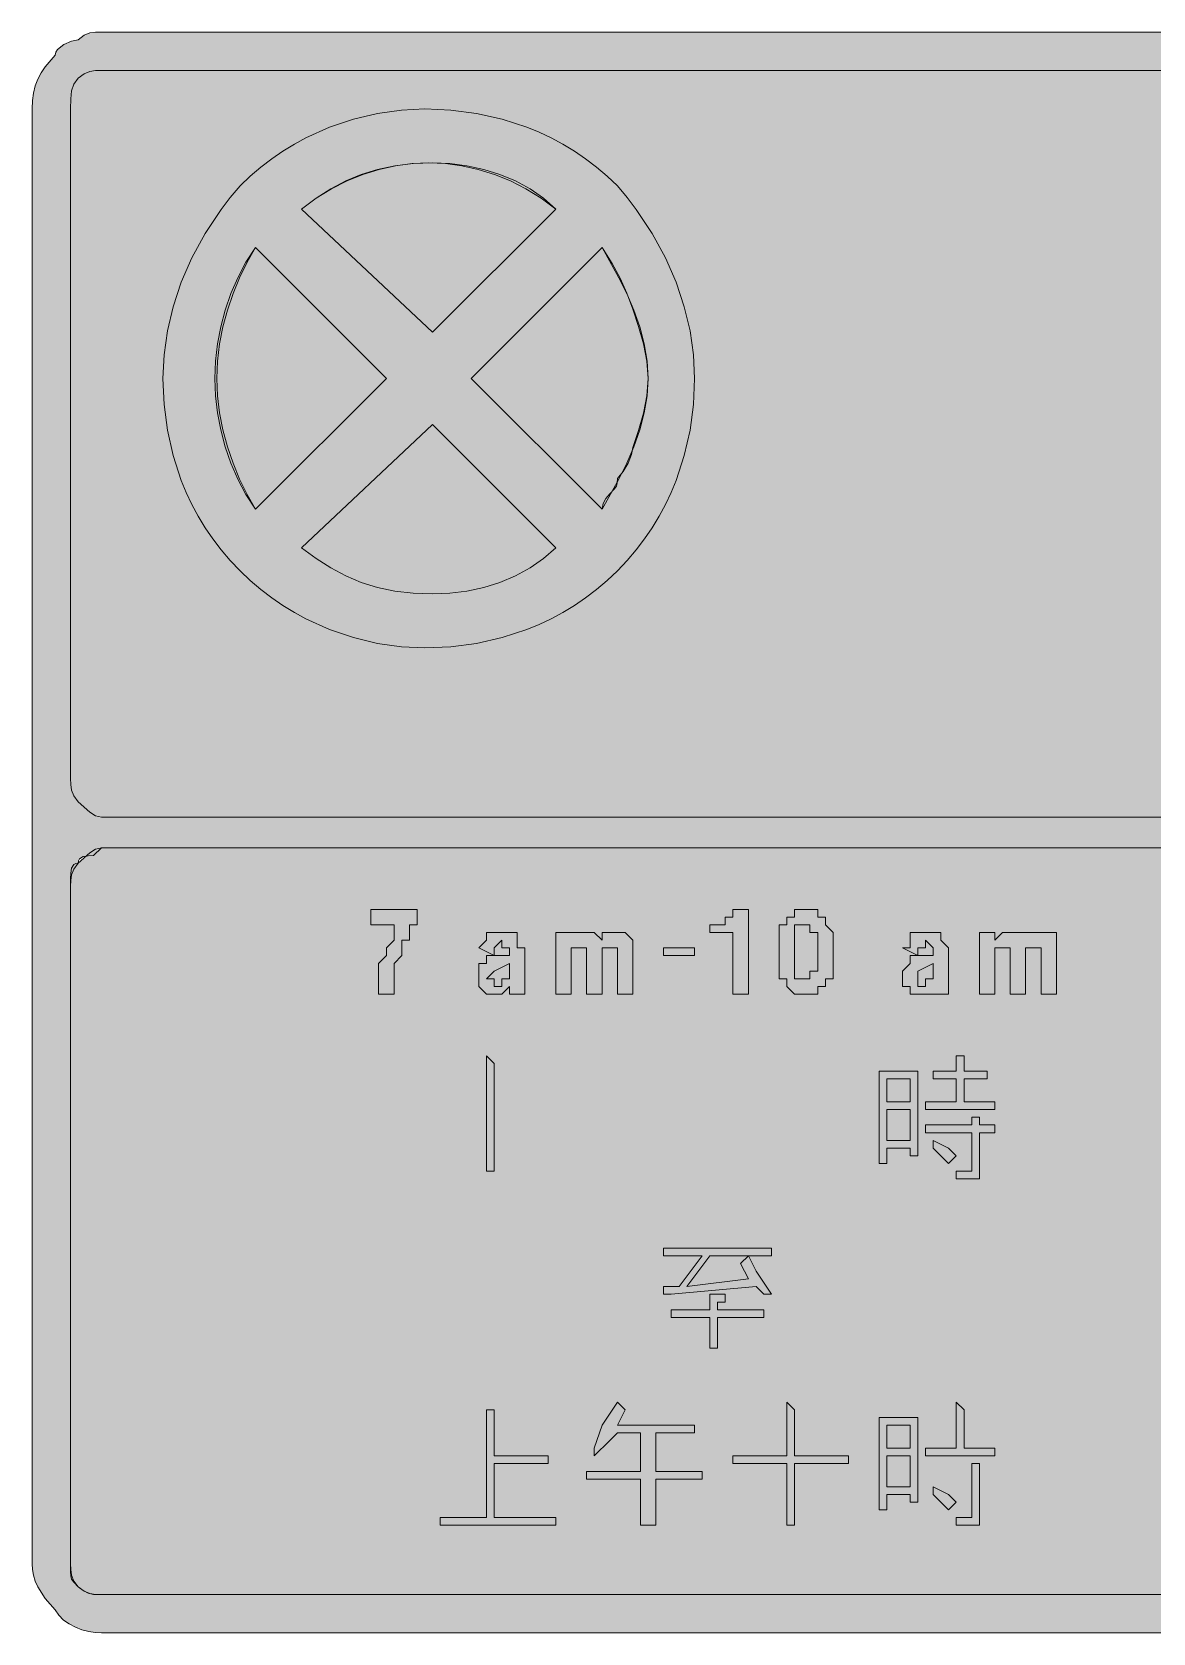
# Model space of a CAD drawing. Header units: metres. Extents: x 76 to 493, y 11 to 261.
# Drawn here: x 76.3 to 250.9, y 11 to 260.6 of the extents above; entities that cross this region are included whole.
import ezdxf

# ---------------------------------------------------------------- set-up
doc = ezdxf.new("R2010")
doc.units = ezdxf.units.M
for name, color, linetype, true_color in [('FILL_BLACK_000000', 7, 'Continuous', 0x000000), ('FILL_PINK_E1E1E1', 7, 'Continuous', 0xe1e1e1), ('FILL_WHITE_FFFFFF', 7, 'Continuous', 0xffffff), ('FILL_YELLOW_FFFF00', 7, 'Continuous', 0xffff00)]:
    doc.layers.add(name, color=color, linetype=linetype, true_color=true_color)

msp = doc.modelspace()

# ---------------------------------------------------------------- hatches: boundary and pattern name
at = {"layer": 'FILL_BLACK_000000', "true_color": 0x000000}
h = msp.add_hatch(color=7, dxfattribs=at)
h.dxf.hatch_style = 1
h.paths.add_polyline_path([(483.18, 260.41), (484.3, 260.13), (485.34, 259.74), (486.33, 259.23), (487.27, 258.61), (489.09, 257.04), (490.67, 255.22), (491.28, 254.28), (491.79, 253.29), (492.18, 252.25), (492.47, 251.13), (492.63, 249.94), (492.69, 248.64), (492.69, 21.84), (492.63, 20.73), (492.47, 19.65), (492.2, 18.62), (491.83, 17.62), (491.36, 16.68), (490.79, 15.79), (490.13, 14.96), (489.39, 14.19), (488.56, 13.49), (487.65, 12.88), (486.66, 12.34), (485.6, 11.88), (484.47, 11.52), (483.27, 11.26), (482.01, 11.1), (480.69, 11.04), (87.09, 11.04), (86.14, 11.1), (85.12, 11.26), (84.07, 11.55), (83.04, 11.94), (82.06, 12.45), (81.18, 13.06), (80.45, 13.8), (79.89, 14.64), (78.31, 16.44), (77.19, 18.24), (76.8, 19.14), (76.51, 20.04), (76.35, 20.94), (76.29, 21.84), (76.29, 248.64), (76.35, 249.94), (76.51, 251.13), (76.8, 252.25), (77.19, 253.29), (77.7, 254.28), (78.31, 255.22), (79.89, 257.04), (80, 257.49), (80.28, 257.92), (81.24, 258.69), (82.42, 259.23), (83.49, 259.44), (84.39, 260.13), (85.29, 260.49), (86.19, 260.62), (87.09, 260.64), (480.69, 260.64), (481.99, 260.58), (483.18, 260.41)])
h.paths.add_polyline_path([(82.44, 20.04), (82.8, 19.14), (83.49, 18.24), (84.39, 17.55), (85.29, 17.19), (86.19, 17.06), (87.09, 17.04), (480.69, 17.04), (483.09, 17.19), (484.4, 17.55), (484.99, 17.84), (485.49, 18.24), (486.18, 19.14), (486.54, 20.04), (486.67, 20.94), (486.69, 21.84), (486.69, 127.44), (486.67, 128.34), (486.54, 129.24), (486.18, 130.14), (485.49, 131.04), (484.4, 131.92), (483.09, 132.69), (481.78, 133.23), (480.69, 133.44), (87.09, 133.44), (85.89, 132.24), (85.01, 132.22), (84.24, 132.09), (83.7, 131.73), (83.54, 131.44), (83.49, 131.04), (82.8, 130.14), (82.44, 129.24), (82.31, 128.34), (82.29, 127.44), (82.29, 21.84), (82.31, 20.94), (82.44, 20.04)], flags=16)
h.paths.add_polyline_path([(483.09, 138.99), (484.4, 139.76), (485.49, 140.64), (486.18, 141.54), (486.54, 142.44), (486.67, 143.34), (486.69, 144.24), (486.69, 248.64), (486.67, 250.23), (486.54, 251.49), (486.18, 252.52), (485.49, 253.44), (484.99, 253.84), (484.4, 254.13), (483.09, 254.49), (480.69, 254.64), (87.09, 254.64), (86.19, 254.62), (85.29, 254.49), (84.39, 254.13), (83.49, 253.44), (82.8, 252.52), (82.44, 251.49), (82.31, 250.23), (82.29, 248.64), (82.29, 144.24), (82.31, 143.34), (82.44, 142.44), (82.8, 141.54), (83.49, 140.64), (85.29, 138.99), (86.19, 138.45), (87.09, 138.24), (480.69, 138.24), (481.78, 138.45), (483.09, 138.99)], flags=16)
h = msp.add_hatch(color=7, dxfattribs=at)
h.dxf.hatch_style = 1
h.paths.add_polyline_path([(175.86, 188.84), (174.98, 186.98), (174, 185.14), (172.91, 183.35), (171.72, 181.6), (170.42, 179.9), (169.01, 178.24), (167.49, 176.64), (165.89, 175.12), (164.23, 173.71), (162.53, 172.41), (160.78, 171.22), (158.99, 170.13), (157.15, 169.15), (155.29, 168.27), (153.39, 167.49), (149.51, 166.22), (145.55, 165.33), (141.54, 164.81), (137.49, 164.64), (133.84, 164.81), (130.12, 165.33), (126.37, 166.22), (122.64, 167.49), (118.96, 169.15), (117.16, 170.13), (115.38, 171.22), (113.64, 172.41), (111.95, 173.71), (110.29, 175.12), (108.69, 176.64), (107.17, 178.24), (105.76, 179.9), (104.46, 181.6), (103.27, 183.35), (102.18, 185.14), (101.2, 186.98), (100.32, 188.84), (99.54, 190.74), (98.27, 194.62), (97.38, 198.58), (96.86, 202.59), (96.69, 206.64), (96.86, 210.29), (97.38, 214.03), (98.27, 217.82), (99.54, 221.64), (101.2, 225.46), (103.27, 229.25), (105.76, 232.99), (107.17, 234.83), (108.69, 236.64), (110.29, 238.16), (111.95, 239.57), (113.64, 240.87), (115.38, 242.06), (117.16, 243.15), (118.96, 244.13), (122.64, 245.79), (126.37, 247.06), (130.12, 247.95), (133.84, 248.47), (137.49, 248.64), (141.54, 248.47), (145.55, 247.95), (149.51, 247.06), (153.39, 245.79), (155.29, 245.01), (157.15, 244.13), (158.99, 243.15), (160.78, 242.06), (162.53, 240.87), (164.23, 239.57), (165.89, 238.16), (167.49, 236.64), (169.01, 234.83), (170.42, 232.99), (172.91, 229.25), (174.98, 225.46), (176.64, 221.64), (177.91, 217.82), (178.8, 214.03), (179.32, 210.29), (179.49, 206.64), (179.32, 202.59), (178.8, 198.58), (177.91, 194.62), (176.64, 190.74), (175.86, 188.84)])
h.paths.add_polyline_path([(125.17, 175.85), (127.59, 174.84), (130.13, 174.05), (132.8, 173.49), (135.65, 173.15), (138.69, 173.04), (141.39, 173.15), (144.05, 173.49), (146.66, 174.05), (149.19, 174.84), (151.6, 175.85), (153.88, 177.09), (155.98, 178.55), (157.89, 180.24), (138.69, 199.44), (118.29, 180.24), (120.54, 178.55), (122.83, 177.09), (125.17, 175.85)], flags=16)
h.paths.add_polyline_path([(106.37, 217.29), (105.68, 214.68), (105.18, 212.02), (104.89, 209.34), (104.79, 206.64), (104.89, 203.94), (105.18, 201.26), (105.68, 198.6), (106.37, 195.99), (107.25, 193.43), (108.33, 190.95), (109.61, 188.54), (111.09, 186.24), (131.49, 206.64), (111.09, 227.04), (109.61, 224.74), (108.33, 222.33), (107.25, 219.85), (106.37, 217.29)], flags=16)
h.paths.add_polyline_path([(155.6, 234.73), (153.24, 236.19), (150.81, 237.43), (148.33, 238.44), (145.81, 239.23), (143.25, 239.79), (140.68, 240.13), (138.09, 240.24), (135.5, 240.13), (132.93, 239.79), (130.37, 239.23), (127.85, 238.44), (125.37, 237.43), (122.94, 236.19), (120.58, 234.73), (118.29, 233.04), (138.69, 213.84), (157.89, 233.04), (155.6, 234.73)], flags=16)
h.paths.add_polyline_path([(165.09, 186.24), (165.28, 187.12), (165.69, 187.89), (166.29, 188.64), (166.98, 189.35), (167.34, 189.84), (167.47, 190.33), (167.49, 191.04), (168.37, 192.13), (169.14, 193.44), (169.68, 194.75), (169.89, 195.84), (170.77, 198.54), (171.54, 201.24), (172.08, 203.94), (172.29, 206.64), (172.08, 209.34), (171.54, 212.04), (170.77, 214.74), (169.89, 217.44), (168.97, 219.95), (167.94, 222.24), (166.68, 224.53), (165.09, 227.04), (144.69, 206.64), (165.09, 186.24)], flags=16)
h = msp.add_hatch(color=7, dxfattribs=at)
h.dxf.hatch_style = 1
h.paths.add_polyline_path([(129.09, 123.84), (136.29, 123.84), (136.29, 121.44), (135.09, 121.44), (135.09, 120.24), (135.09, 119.04), (133.89, 119.04), (133.89, 117.84), (133.89, 116.64), (132.69, 115.44), (132.69, 114.24), (132.69, 113.04), (132.69, 111.84), (132.69, 110.64), (130.29, 110.64), (130.29, 111.84), (130.29, 113.04), (130.29, 114.24), (130.29, 115.44), (131.49, 116.64), (131.49, 117.84), (132.69, 119.04), (132.69, 120.24), (132.69, 121.44), (129.09, 121.44), (129.09, 123.84)])
h = msp.add_hatch(color=7, dxfattribs=at)
h.dxf.hatch_style = 1
h.paths.add_polyline_path([(185.49, 110.64), (185.49, 120.24), (181.89, 120.24), (181.89, 121.44), (183.09, 121.44), (184.29, 121.44), (184.29, 122.64), (185.49, 122.64), (185.49, 123.84), (187.89, 123.84), (187.89, 110.64), (185.49, 110.64)])
h = msp.add_hatch(color=7, dxfattribs=at)
h.dxf.hatch_style = 1
h.paths.add_polyline_path([(192.69, 117.84), (192.69, 119.04), (192.69, 120.24), (192.69, 121.44), (193.89, 121.44), (193.89, 122.64), (195.09, 122.64), (195.09, 123.84), (196.29, 123.84), (197.49, 123.84), (198.69, 123.84), (198.69, 122.64), (199.89, 122.64), (199.89, 121.44), (201.09, 120.24), (201.09, 119.04), (201.09, 117.84), (201.09, 116.64), (201.09, 115.44), (201.09, 114.24), (201.09, 113.04), (199.89, 113.04), (199.89, 111.84), (198.69, 111.84), (198.69, 110.64), (197.49, 110.64), (196.29, 110.64), (195.09, 110.64), (193.89, 111.84), (193.89, 113.04), (192.69, 113.04), (192.69, 114.24), (192.69, 115.44), (192.69, 116.64), (192.69, 117.84)])
h.paths.add_polyline_path([(195.09, 116.64), (195.09, 115.44), (195.09, 114.24), (195.09, 113.04), (196.29, 113.04), (197.49, 113.04), (197.49, 114.24), (198.69, 114.24), (198.69, 115.44), (198.69, 116.64), (198.69, 117.84), (198.69, 119.04), (198.69, 120.24), (197.49, 120.24), (197.49, 121.44), (196.29, 121.44), (195.09, 121.44), (195.09, 120.24), (195.09, 119.04), (195.09, 117.84), (195.09, 116.64)], flags=16)
h = msp.add_hatch(color=7, dxfattribs=at)
h.dxf.hatch_style = 1
h.paths.add_polyline_path([(148.29, 120.24), (149.49, 120.24), (150.69, 120.24), (151.89, 120.24), (151.89, 119.04), (151.89, 117.84), (153.09, 117.84), (153.09, 116.64), (153.09, 111.84), (153.09, 110.64), (150.69, 110.64), (150.69, 111.84), (149.49, 110.64), (148.29, 110.64), (147.09, 110.64), (145.89, 111.84), (145.89, 113.04), (145.89, 114.24), (145.89, 115.44), (147.09, 115.44), (147.09, 116.64), (148.29, 116.64), (145.89, 117.84), (147.09, 119.04), (147.09, 120.24), (148.29, 120.24)])
h.paths.add_polyline_path([(149.49, 116.64), (150.69, 116.64), (150.69, 117.84), (149.49, 117.84), (149.49, 119.04), (148.29, 117.84), (148.29, 116.64), (149.49, 116.64)], flags=16)
h.paths.add_polyline_path([(148.29, 113.04), (148.29, 111.84), (149.49, 111.84), (149.49, 113.04), (150.69, 113.04), (150.69, 114.24), (150.69, 115.44), (148.29, 114.24), (147.09, 113.04), (148.29, 113.04)], flags=16)
h = msp.add_hatch(color=7, dxfattribs=at)
h.dxf.hatch_style = 1
h.paths.add_polyline_path([(162.69, 120.24), (163.89, 120.24), (165.09, 119.04), (165.09, 120.24), (166.29, 120.24), (167.49, 120.24), (168.69, 120.24), (169.89, 119.04), (169.89, 117.84), (169.89, 116.64), (169.89, 110.64), (167.49, 110.64), (167.49, 116.64), (167.49, 117.84), (166.29, 117.84), (165.09, 117.84), (165.09, 116.64), (165.09, 110.64), (162.69, 110.64), (162.69, 116.64), (162.69, 117.84), (161.49, 117.84), (160.29, 117.84), (160.29, 116.64), (160.29, 110.64), (157.89, 110.64), (157.89, 120.24), (160.29, 120.24), (161.49, 120.24), (162.69, 120.24)])
h = msp.add_hatch(color=7, dxfattribs=at)
h.dxf.hatch_style = 1
h.paths.add_polyline_path([(213.09, 120.24), (214.29, 120.24), (215.49, 120.24), (216.69, 120.24), (217.89, 120.24), (217.89, 119.04), (219.09, 117.84), (219.09, 116.64), (219.09, 111.84), (219.09, 110.64), (216.69, 110.64), (215.49, 110.64), (214.29, 110.64), (213.09, 110.64), (213.09, 111.84), (211.89, 111.84), (211.89, 113.04), (211.89, 114.24), (213.09, 115.44), (213.09, 116.64), (214.29, 116.64), (211.89, 117.84), (213.09, 117.84), (213.09, 119.04), (213.09, 120.24)])
h.paths.add_polyline_path([(215.49, 116.64), (216.69, 116.64), (216.69, 117.84), (215.49, 119.04), (215.49, 117.84), (214.29, 117.84), (214.29, 116.64), (215.49, 116.64)], flags=16)
h.paths.add_polyline_path([(214.29, 111.84), (215.49, 111.84), (215.49, 113.04), (216.69, 113.04), (216.69, 114.24), (216.69, 115.44), (214.29, 114.24), (214.29, 113.04), (214.29, 111.84)], flags=16)
h = msp.add_hatch(color=7, dxfattribs=at)
h.dxf.hatch_style = 1
h.paths.add_polyline_path([(233.49, 120.24), (234.69, 120.24), (235.89, 120.24), (235.89, 119.04), (235.89, 117.84), (235.89, 116.64), (235.89, 110.64), (233.49, 110.64), (233.49, 116.64), (233.49, 117.84), (232.29, 117.84), (231.09, 117.84), (231.09, 116.64), (231.09, 110.64), (228.69, 110.64), (228.69, 116.64), (228.69, 117.84), (227.49, 117.84), (226.29, 117.84), (226.29, 116.64), (226.29, 110.64), (223.89, 110.64), (223.89, 120.24), (226.29, 120.24), (226.29, 119.04), (227.49, 120.24), (228.69, 120.24), (229.89, 120.24), (231.09, 120.24), (232.29, 120.24), (233.49, 120.24)])
h = msp.add_hatch(color=7, dxfattribs=at)
h.dxf.hatch_style = 1
h.paths.add_polyline_path([(179.49, 117.84), (179.49, 116.64), (174.69, 116.64), (174.69, 117.84), (179.49, 117.84)])
h = msp.add_hatch(color=7, dxfattribs=at)
h.dxf.hatch_style = 1
h.paths.add_polyline_path([(148.29, 83.04), (147.09, 83.04), (147.09, 101.04), (148.29, 99.84), (148.29, 92.64), (148.29, 83.04)])
h = msp.add_hatch(color=7, dxfattribs=at)
h.dxf.hatch_style = 1
h.paths.add_polyline_path([(225.09, 98.64), (225.09, 97.44), (221.49, 97.44), (221.49, 93.84), (226.29, 93.84), (226.29, 92.64), (215.49, 92.64), (215.49, 93.84), (220.29, 93.84), (220.29, 97.44), (216.69, 97.44), (216.69, 98.64), (220.29, 98.64), (220.29, 101.04), (221.49, 101.04), (221.49, 99.84), (221.49, 98.64), (225.09, 98.64)])
h = msp.add_hatch(color=7, dxfattribs=at)
h.dxf.hatch_style = 1
h.paths.add_polyline_path([(214.29, 98.64), (214.29, 85.44), (213.09, 85.44), (213.09, 86.64), (210.69, 86.64), (209.49, 86.64), (209.49, 84.24), (208.29, 84.24), (208.29, 98.64), (214.29, 98.64)])
h.paths.add_polyline_path([(210.69, 87.84), (213.09, 87.84), (213.09, 92.64), (210.69, 92.64), (209.49, 92.64), (209.49, 87.84), (210.69, 87.84)], flags=16)
h.paths.add_polyline_path([(209.49, 97.44), (209.49, 93.84), (210.69, 93.84), (213.09, 93.84), (213.09, 97.44), (210.69, 97.44), (209.49, 97.44)], flags=16)
h = msp.add_hatch(color=7, dxfattribs=at)
h.dxf.hatch_style = 1
h.paths.add_polyline_path([(220.29, 83.04), (222.69, 83.04), (222.69, 84.24), (222.69, 89.04), (216.69, 89.04), (215.49, 89.04), (215.49, 90.24), (216.69, 90.24), (222.69, 90.24), (222.69, 91.44), (223.89, 91.44), (223.89, 90.24), (226.29, 90.24), (226.29, 89.04), (223.89, 89.04), (223.89, 83.04), (223.89, 81.84), (222.69, 81.84), (221.49, 81.84), (220.29, 81.84), (220.29, 83.04)])
h = msp.add_hatch(color=7, dxfattribs=at)
h.dxf.hatch_style = 1
h.paths.add_polyline_path([(216.69, 87.84), (219.09, 86.64), (220.29, 85.44), (219.09, 84.24), (217.89, 85.44), (216.69, 86.64), (216.69, 87.84)])
h = msp.add_hatch(color=7, dxfattribs=at)
h.dxf.hatch_style = 1
h.paths.add_polyline_path([(191.49, 63.84), (190.29, 63.84), (189.09, 65.04), (175.89, 63.84), (174.69, 63.84), (174.69, 65.04), (177.09, 65.04), (180.69, 69.84), (174.69, 69.84), (174.69, 71.04), (191.49, 71.04), (191.49, 69.84), (187.89, 69.84), (189.09, 67.44), (191.49, 63.84)])
h.paths.add_polyline_path([(181.89, 69.84), (178.29, 65.04), (187.89, 66.24), (186.69, 68.64), (187.89, 69.84), (181.89, 69.84)], flags=16)
h = msp.add_hatch(color=7, dxfattribs=at)
h.dxf.hatch_style = 1
h.paths.add_polyline_path([(175.89, 60.24), (175.89, 61.44), (181.89, 61.44), (181.89, 63.84), (183.09, 63.84), (184.29, 63.84), (184.29, 62.64), (183.09, 62.64), (183.09, 61.44), (190.29, 61.44), (190.29, 60.24), (183.09, 60.24), (183.09, 55.44), (181.89, 55.44), (181.89, 60.24), (175.89, 60.24)])
h = msp.add_hatch(color=7, dxfattribs=at)
h.dxf.hatch_style = 1
h.paths.add_polyline_path([(148.29, 37.44), (148.29, 29.04), (157.89, 29.04), (157.89, 27.84), (139.89, 27.84), (139.89, 29.04), (147.09, 29.04), (147.09, 45.84), (148.29, 45.84), (148.29, 38.64), (156.69, 38.64), (156.69, 37.44), (148.29, 37.44)])
h = msp.add_hatch(color=7, dxfattribs=at)
h.dxf.hatch_style = 1
h.paths.add_polyline_path([(179.49, 42.24), (173.49, 42.24), (173.49, 36.24), (180.69, 36.24), (180.69, 35.04), (173.49, 35.04), (173.49, 27.84), (171.09, 27.84), (171.09, 35.04), (162.69, 35.04), (162.69, 36.24), (171.09, 36.24), (171.09, 42.24), (167.49, 42.24), (166.29, 41.04), (163.89, 38.64), (163.89, 39.84), (165.09, 43.44), (167.49, 47.04), (168.69, 45.84), (167.49, 43.44), (179.49, 43.44), (179.49, 42.24)])
h = msp.add_hatch(color=7, dxfattribs=at)
h.dxf.hatch_style = 1
h.paths.add_polyline_path([(203.49, 38.64), (203.49, 37.44), (195.09, 37.44), (195.09, 27.84), (193.89, 27.84), (193.89, 37.44), (185.49, 37.44), (185.49, 38.64), (193.89, 38.64), (193.89, 47.04), (195.09, 45.84), (195.09, 38.64), (203.49, 38.64)])
h = msp.add_hatch(color=7, dxfattribs=at)
h.dxf.hatch_style = 1
h.paths.add_polyline_path([(221.49, 39.84), (226.29, 39.84), (226.29, 38.64), (215.49, 38.64), (215.49, 39.84), (220.29, 39.84), (220.29, 42.24), (220.29, 43.44), (220.29, 44.64), (220.29, 45.84), (220.29, 47.04), (221.49, 45.84), (221.49, 44.64), (221.49, 43.44), (221.49, 42.24), (221.49, 39.84)])
h = msp.add_hatch(color=7, dxfattribs=at)
h.dxf.hatch_style = 1
h.paths.add_polyline_path([(214.29, 31.44), (213.09, 31.44), (213.09, 32.64), (210.69, 32.64), (209.49, 32.64), (209.49, 30.24), (208.29, 30.24), (208.29, 44.64), (214.29, 44.64), (214.29, 31.44)])
h.paths.add_polyline_path([(209.49, 38.64), (209.49, 33.84), (210.69, 33.84), (213.09, 33.84), (213.09, 38.64), (210.69, 38.64), (209.49, 38.64)], flags=16)
h.paths.add_polyline_path([(209.49, 43.44), (209.49, 39.84), (210.69, 39.84), (213.09, 39.84), (213.09, 43.44), (210.69, 43.44), (209.49, 43.44)], flags=16)
h = msp.add_hatch(color=7, dxfattribs=at)
h.dxf.hatch_style = 1
h.paths.add_polyline_path([(223.89, 29.04), (223.89, 27.84), (222.69, 27.84), (221.49, 27.84), (220.29, 27.84), (220.29, 29.04), (222.69, 29.04), (222.69, 30.24), (222.69, 33.84), (222.69, 35.04), (222.69, 36.24), (222.69, 37.44), (223.89, 37.44), (223.89, 36.24), (223.89, 35.04), (223.89, 33.84), (223.89, 29.04)])
h = msp.add_hatch(color=7, dxfattribs=at)
h.dxf.hatch_style = 1
h.paths.add_polyline_path([(216.69, 32.64), (216.69, 33.84), (219.09, 32.64), (220.29, 31.44), (219.09, 30.24), (217.89, 31.44), (216.69, 32.64)])
at = {"layer": 'FILL_PINK_E1E1E1', "true_color": 0xe1e1e1}
h = msp.add_hatch(color=7, dxfattribs=at)
h.dxf.hatch_style = 1
h.paths.add_polyline_path([(118.29, 233.04), (120.54, 234.73), (122.83, 236.19), (125.17, 237.43), (127.59, 238.44), (130.13, 239.23), (132.8, 239.79), (135.65, 240.13), (138.69, 240.24), (141.39, 240.13), (144.05, 239.79), (146.66, 239.23), (149.19, 238.44), (151.6, 237.43), (153.88, 236.19), (155.98, 234.73), (157.89, 233.04), (138.69, 213.84), (118.29, 233.04)])
h = msp.add_hatch(color=7, dxfattribs=at)
h.dxf.hatch_style = 1
h.paths.add_polyline_path([(109.8, 188.54), (108.63, 190.95), (107.61, 193.43), (106.74, 195.99), (106.04, 198.6), (105.52, 201.26), (105.2, 203.94), (105.09, 206.64), (105.2, 209.34), (105.52, 212.02), (106.04, 214.68), (106.74, 217.29), (107.61, 219.85), (108.63, 222.33), (109.8, 224.74), (111.09, 227.04), (131.49, 206.64), (111.09, 186.24), (109.8, 188.54)])
h = msp.add_hatch(color=7, dxfattribs=at)
h.dxf.hatch_style = 1
h.paths.add_polyline_path([(165.09, 227.04), (167.73, 222.33), (168.95, 219.85), (170.04, 217.29), (170.96, 214.68), (171.67, 212.02), (172.13, 209.34), (172.29, 206.64), (172.13, 203.94), (171.67, 201.26), (170.96, 198.6), (170.04, 195.99), (168.95, 193.43), (167.73, 190.95), (165.09, 186.24), (144.69, 206.64), (165.09, 227.04)])
h = msp.add_hatch(color=7, dxfattribs=at)
h.dxf.hatch_style = 1
h.paths.add_polyline_path([(157.89, 180.24), (155.98, 178.55), (153.88, 177.09), (151.6, 175.85), (149.19, 174.84), (146.66, 174.05), (144.05, 173.49), (141.39, 173.15), (138.69, 173.04), (135.65, 173.15), (132.8, 173.49), (130.13, 174.05), (127.59, 174.84), (125.17, 175.85), (122.83, 177.09), (120.54, 178.55), (118.29, 180.24), (138.69, 199.44), (157.89, 180.24)])
at = {"layer": 'FILL_WHITE_FFFFFF', "true_color": 0xffffff}
h = msp.add_hatch(color=7, dxfattribs=at)
h.dxf.hatch_style = 1
h.paths.add_polyline_path([(283.89, 133.44), (283.89, 17.04), (87.09, 17.04), (85.89, 17.04), (85.01, 17.23), (84.24, 17.64), (83.49, 18.24), (82.8, 18.95), (82.44, 19.44), (82.31, 19.93), (82.29, 20.64), (82.29, 21.84), (82.29, 127.44), (82.29, 128.64), (82.31, 129.52), (82.44, 130.29), (82.8, 130.83), (83.09, 130.99), (83.49, 131.04), (85.29, 132.69), (86.19, 133.23), (87.09, 133.44), (283.89, 133.44)])
at = {"layer": 'FILL_YELLOW_FFFF00', "true_color": 0xffff00}
h = msp.add_hatch(color=7, dxfattribs=at)
h.dxf.hatch_style = 1
h.paths.add_polyline_path([(87.09, 138.24), (86.19, 138.45), (85.29, 138.99), (83.49, 140.64), (82.8, 141.54), (82.44, 142.44), (82.31, 143.34), (82.29, 144.24), (82.29, 248.64), (82.31, 250.23), (82.44, 251.49), (82.8, 252.52), (83.49, 253.44), (84.39, 254.13), (85.29, 254.49), (86.19, 254.62), (87.09, 254.64), (480.69, 254.64), (483.09, 254.49), (484.4, 254.13), (484.99, 253.84), (485.49, 253.44), (486.18, 252.52), (486.54, 251.49), (486.67, 250.23), (486.69, 248.64), (486.69, 144.24), (486.67, 143.34), (486.54, 142.44), (486.18, 141.54), (485.49, 140.64), (484.4, 139.76), (483.09, 138.99), (481.78, 138.45), (480.69, 138.24), (87.09, 138.24)])

# ---------------------------------------------------------------- linework, layer by layer
at = {"layer": 'FILL_BLACK_000000', "lineweight": 0, "true_color": 0x000000}
for points in [[(480.69, 11.04), (87.09, 11.04), (86.14, 11.1), (85.12, 11.26), (84.07, 11.55), (83.04, 11.94), (82.06, 12.45), (81.18, 13.06), (80.45, 13.8), (79.89, 14.64), (78.31, 16.44), (77.19, 18.24), (76.8, 19.14), (76.51, 20.04), (76.35, 20.94), (76.29, 21.84), (76.29, 248.64), (76.35, 249.94), (76.51, 251.13), (76.8, 252.25), (77.19, 253.29), (77.7, 254.28), (78.31, 255.22), (79.89, 257.04), (80, 257.49), (80.28, 257.92), (81.24, 258.69), (82.42, 259.23), (83.49, 259.44), (84.39, 260.13), (85.29, 260.49), (86.19, 260.62), (87.09, 260.64), (480.69, 260.64)], [(480.69, 254.64), (87.09, 254.64), (86.19, 254.62), (85.29, 254.49), (84.39, 254.13), (83.49, 253.44), (82.8, 252.52), (82.44, 251.49), (82.31, 250.23), (82.29, 248.64), (82.29, 144.24), (82.31, 143.34), (82.44, 142.44), (82.8, 141.54), (83.49, 140.64), (85.29, 138.99), (86.19, 138.45), (87.09, 138.24), (480.69, 138.24)], [(480.69, 133.44), (87.09, 133.44), (85.89, 132.24), (85.01, 132.22), (84.24, 132.09), (83.7, 131.73), (83.54, 131.44), (83.49, 131.04), (82.8, 130.14), (82.44, 129.24), (82.31, 128.34), (82.29, 127.44), (82.29, 21.84), (82.31, 20.94), (82.44, 20.04), (82.8, 19.14), (83.49, 18.24), (84.39, 17.55), (85.29, 17.19), (86.19, 17.06), (87.09, 17.04), (480.69, 17.04)]]:
    msp.add_lwpolyline(points, dxfattribs=at)
for points in [[(175.86, 188.84), (174.98, 186.98), (174, 185.14), (172.91, 183.35), (171.72, 181.6), (170.42, 179.9), (169.01, 178.24), (167.49, 176.64), (165.89, 175.12), (164.23, 173.71), (162.53, 172.41), (160.78, 171.22), (158.99, 170.13), (157.15, 169.15), (155.29, 168.27), (153.39, 167.49), (149.51, 166.22), (145.55, 165.33), (141.54, 164.81), (137.49, 164.64), (133.84, 164.81), (130.12, 165.33), (126.37, 166.22), (122.64, 167.49), (118.96, 169.15), (117.16, 170.13), (115.38, 171.22), (113.64, 172.41), (111.95, 173.71), (110.29, 175.12), (108.69, 176.64), (107.17, 178.24), (105.76, 179.9), (104.46, 181.6), (103.27, 183.35), (102.18, 185.14), (101.2, 186.98), (100.32, 188.84), (99.54, 190.74), (98.27, 194.62), (97.38, 198.58), (96.86, 202.59), (96.69, 206.64), (96.86, 210.29), (97.38, 214.03), (98.27, 217.82), (99.54, 221.64), (101.2, 225.46), (103.27, 229.25), (105.76, 232.99), (107.17, 234.83), (108.69, 236.64), (110.29, 238.16), (111.95, 239.57), (113.64, 240.87), (115.38, 242.06), (117.16, 243.15), (118.96, 244.13), (122.64, 245.79), (126.37, 247.06), (130.12, 247.95), (133.84, 248.47), (137.49, 248.64), (141.54, 248.47), (145.55, 247.95), (149.51, 247.06), (153.39, 245.79), (155.29, 245.01), (157.15, 244.13), (158.99, 243.15), (160.78, 242.06), (162.53, 240.87), (164.23, 239.57), (165.89, 238.16), (167.49, 236.64), (169.01, 234.83), (170.42, 232.99), (172.91, 229.25), (174.98, 225.46), (176.64, 221.64), (177.91, 217.82), (178.8, 214.03), (179.32, 210.29), (179.49, 206.64), (179.32, 202.59), (178.8, 198.58), (177.91, 194.62), (176.64, 190.74)], [(155.6, 234.73), (153.24, 236.19), (150.81, 237.43), (148.33, 238.44), (145.81, 239.23), (143.25, 239.79), (140.68, 240.13), (138.09, 240.24), (135.5, 240.13), (132.93, 239.79), (130.37, 239.23), (127.85, 238.44), (125.37, 237.43), (122.94, 236.19), (120.58, 234.73), (118.29, 233.04), (138.69, 213.84), (157.89, 233.04)], [(106.37, 217.29), (105.68, 214.68), (105.18, 212.02), (104.89, 209.34), (104.79, 206.64), (104.89, 203.94), (105.18, 201.26), (105.68, 198.6), (106.37, 195.99), (107.25, 193.43), (108.33, 190.95), (109.61, 188.54), (111.09, 186.24), (131.49, 206.64), (111.09, 227.04), (109.61, 224.74), (108.33, 222.33), (107.25, 219.85)], [(165.09, 186.24), (165.28, 187.12), (165.69, 187.89), (166.29, 188.64), (166.98, 189.35), (167.34, 189.84), (167.47, 190.33), (167.49, 191.04), (168.37, 192.13), (169.14, 193.44), (169.68, 194.75), (169.89, 195.84), (170.77, 198.54), (171.54, 201.24), (172.08, 203.94), (172.29, 206.64), (172.08, 209.34), (171.54, 212.04), (170.77, 214.74), (169.89, 217.44), (168.97, 219.95), (167.94, 222.24), (166.68, 224.53), (165.09, 227.04), (144.69, 206.64)], [(125.17, 175.85), (127.59, 174.84), (130.13, 174.05), (132.8, 173.49), (135.65, 173.15), (138.69, 173.04), (141.39, 173.15), (144.05, 173.49), (146.66, 174.05), (149.19, 174.84), (151.6, 175.85), (153.88, 177.09), (155.98, 178.55), (157.89, 180.24), (138.69, 199.44), (118.29, 180.24), (120.54, 178.55), (122.83, 177.09)], [(129.09, 123.84), (136.29, 123.84), (136.29, 121.44), (135.09, 121.44), (135.09, 120.24), (135.09, 119.04), (133.89, 119.04), (133.89, 117.84), (133.89, 116.64), (132.69, 115.44), (132.69, 114.24), (132.69, 113.04), (132.69, 111.84), (132.69, 110.64), (130.29, 110.64), (130.29, 111.84), (130.29, 113.04), (130.29, 114.24), (130.29, 115.44), (131.49, 116.64), (131.49, 117.84), (132.69, 119.04), (132.69, 120.24), (132.69, 121.44), (129.09, 121.44)], [(185.49, 110.64), (185.49, 120.24), (181.89, 120.24), (181.89, 121.44), (183.09, 121.44), (184.29, 121.44), (184.29, 122.64), (185.49, 122.64), (185.49, 123.84), (187.89, 123.84), (187.89, 110.64)], [(192.69, 117.84), (192.69, 119.04), (192.69, 120.24), (192.69, 121.44), (193.89, 121.44), (193.89, 122.64), (195.09, 122.64), (195.09, 123.84), (196.29, 123.84), (197.49, 123.84), (198.69, 123.84), (198.69, 122.64), (199.89, 122.64), (199.89, 121.44), (201.09, 120.24), (201.09, 119.04), (201.09, 117.84), (201.09, 116.64), (201.09, 115.44), (201.09, 114.24), (201.09, 113.04), (199.89, 113.04), (199.89, 111.84), (198.69, 111.84), (198.69, 110.64), (197.49, 110.64), (196.29, 110.64), (195.09, 110.64), (193.89, 111.84), (193.89, 113.04), (192.69, 113.04), (192.69, 114.24), (192.69, 115.44), (192.69, 116.64)], [(148.29, 120.24), (149.49, 120.24), (150.69, 120.24), (151.89, 120.24), (151.89, 119.04), (151.89, 117.84), (153.09, 117.84), (153.09, 116.64), (153.09, 111.84), (153.09, 110.64), (150.69, 110.64), (150.69, 111.84), (149.49, 110.64), (148.29, 110.64), (147.09, 110.64), (145.89, 111.84), (145.89, 113.04), (145.89, 114.24), (145.89, 115.44), (147.09, 115.44), (147.09, 116.64), (148.29, 116.64), (145.89, 117.84), (147.09, 119.04), (147.09, 120.24)], [(162.69, 120.24), (163.89, 120.24), (165.09, 119.04), (165.09, 120.24), (166.29, 120.24), (167.49, 120.24), (168.69, 120.24), (169.89, 119.04), (169.89, 117.84), (169.89, 116.64), (169.89, 110.64), (167.49, 110.64), (167.49, 116.64), (167.49, 117.84), (166.29, 117.84), (165.09, 117.84), (165.09, 116.64), (165.09, 110.64), (162.69, 110.64), (162.69, 116.64), (162.69, 117.84), (161.49, 117.84), (160.29, 117.84), (160.29, 116.64), (160.29, 110.64), (157.89, 110.64), (157.89, 120.24), (160.29, 120.24), (161.49, 120.24)], [(195.09, 116.64), (195.09, 115.44), (195.09, 114.24), (195.09, 113.04), (196.29, 113.04), (197.49, 113.04), (197.49, 114.24), (198.69, 114.24), (198.69, 115.44), (198.69, 116.64), (198.69, 117.84), (198.69, 119.04), (198.69, 120.24), (197.49, 120.24), (197.49, 121.44), (196.29, 121.44), (195.09, 121.44), (195.09, 120.24), (195.09, 119.04), (195.09, 117.84)], [(213.09, 120.24), (214.29, 120.24), (215.49, 120.24), (216.69, 120.24), (217.89, 120.24), (217.89, 119.04), (219.09, 117.84), (219.09, 116.64), (219.09, 111.84), (219.09, 110.64), (216.69, 110.64), (215.49, 110.64), (214.29, 110.64), (213.09, 110.64), (213.09, 111.84), (211.89, 111.84), (211.89, 113.04), (211.89, 114.24), (213.09, 115.44), (213.09, 116.64), (214.29, 116.64), (211.89, 117.84), (213.09, 117.84), (213.09, 119.04)], [(233.49, 120.24), (234.69, 120.24), (235.89, 120.24), (235.89, 119.04), (235.89, 117.84), (235.89, 116.64), (235.89, 110.64), (233.49, 110.64), (233.49, 116.64), (233.49, 117.84), (232.29, 117.84), (231.09, 117.84), (231.09, 116.64), (231.09, 110.64), (228.69, 110.64), (228.69, 116.64), (228.69, 117.84), (227.49, 117.84), (226.29, 117.84), (226.29, 116.64), (226.29, 110.64), (223.89, 110.64), (223.89, 120.24), (226.29, 120.24), (226.29, 119.04), (227.49, 120.24), (228.69, 120.24), (229.89, 120.24), (231.09, 120.24), (232.29, 120.24)], [(149.49, 116.64), (150.69, 116.64), (150.69, 117.84), (149.49, 117.84), (149.49, 119.04), (148.29, 117.84), (148.29, 116.64)], [(179.49, 117.84), (179.49, 116.64), (174.69, 116.64), (174.69, 117.84)], [(215.49, 116.64), (216.69, 116.64), (216.69, 117.84), (215.49, 119.04), (215.49, 117.84), (214.29, 117.84), (214.29, 116.64)], [(148.29, 113.04), (148.29, 111.84), (149.49, 111.84), (149.49, 113.04), (150.69, 113.04), (150.69, 114.24), (150.69, 115.44), (148.29, 114.24), (147.09, 113.04)], [(214.29, 111.84), (215.49, 111.84), (215.49, 113.04), (216.69, 113.04), (216.69, 114.24), (216.69, 115.44), (214.29, 114.24), (214.29, 113.04)], [(148.29, 83.04), (147.09, 83.04), (147.09, 101.04), (148.29, 99.84), (148.29, 92.64)], [(225.09, 98.64), (225.09, 97.44), (221.49, 97.44), (221.49, 93.84), (226.29, 93.84), (226.29, 92.64), (215.49, 92.64), (215.49, 93.84), (220.29, 93.84), (220.29, 97.44), (216.69, 97.44), (216.69, 98.64), (220.29, 98.64), (220.29, 101.04), (221.49, 101.04), (221.49, 99.84), (221.49, 98.64)], [(214.29, 98.64), (214.29, 85.44), (213.09, 85.44), (213.09, 86.64), (210.69, 86.64), (209.49, 86.64), (209.49, 84.24), (208.29, 84.24), (208.29, 98.64)], [(209.49, 97.44), (209.49, 93.84), (210.69, 93.84), (213.09, 93.84), (213.09, 97.44), (210.69, 97.44)], [(210.69, 87.84), (213.09, 87.84), (213.09, 92.64), (210.69, 92.64), (209.49, 92.64), (209.49, 87.84)], [(220.29, 83.04), (222.69, 83.04), (222.69, 84.24), (222.69, 89.04), (216.69, 89.04), (215.49, 89.04), (215.49, 90.24), (216.69, 90.24), (222.69, 90.24), (222.69, 91.44), (223.89, 91.44), (223.89, 90.24), (226.29, 90.24), (226.29, 89.04), (223.89, 89.04), (223.89, 83.04), (223.89, 81.84), (222.69, 81.84), (221.49, 81.84), (220.29, 81.84)], [(216.69, 87.84), (219.09, 86.64), (220.29, 85.44), (219.09, 84.24), (217.89, 85.44), (216.69, 86.64)], [(191.49, 63.84), (190.29, 63.84), (189.09, 65.04), (175.89, 63.84), (174.69, 63.84), (174.69, 65.04), (177.09, 65.04), (180.69, 69.84), (174.69, 69.84), (174.69, 71.04), (191.49, 71.04), (191.49, 69.84), (187.89, 69.84), (189.09, 67.44)], [(181.89, 69.84), (178.29, 65.04), (187.89, 66.24), (186.69, 68.64), (187.89, 69.84)], [(175.89, 60.24), (175.89, 61.44), (181.89, 61.44), (181.89, 63.84), (183.09, 63.84), (184.29, 63.84), (184.29, 62.64), (183.09, 62.64), (183.09, 61.44), (190.29, 61.44), (190.29, 60.24), (183.09, 60.24), (183.09, 55.44), (181.89, 55.44), (181.89, 60.24)], [(148.29, 37.44), (148.29, 29.04), (157.89, 29.04), (157.89, 27.84), (139.89, 27.84), (139.89, 29.04), (147.09, 29.04), (147.09, 45.84), (148.29, 45.84), (148.29, 38.64), (156.69, 38.64), (156.69, 37.44)], [(179.49, 42.24), (173.49, 42.24), (173.49, 36.24), (180.69, 36.24), (180.69, 35.04), (173.49, 35.04), (173.49, 27.84), (171.09, 27.84), (171.09, 35.04), (162.69, 35.04), (162.69, 36.24), (171.09, 36.24), (171.09, 42.24), (167.49, 42.24), (166.29, 41.04), (163.89, 38.64), (163.89, 39.84), (165.09, 43.44), (167.49, 47.04), (168.69, 45.84), (167.49, 43.44), (179.49, 43.44)], [(203.49, 38.64), (203.49, 37.44), (195.09, 37.44), (195.09, 27.84), (193.89, 27.84), (193.89, 37.44), (185.49, 37.44), (185.49, 38.64), (193.89, 38.64), (193.89, 47.04), (195.09, 45.84), (195.09, 38.64)], [(221.49, 39.84), (226.29, 39.84), (226.29, 38.64), (215.49, 38.64), (215.49, 39.84), (220.29, 39.84), (220.29, 42.24), (220.29, 43.44), (220.29, 44.64), (220.29, 45.84), (220.29, 47.04), (221.49, 45.84), (221.49, 44.64), (221.49, 43.44), (221.49, 42.24)], [(214.29, 31.44), (213.09, 31.44), (213.09, 32.64), (210.69, 32.64), (209.49, 32.64), (209.49, 30.24), (208.29, 30.24), (208.29, 44.64), (214.29, 44.64)], [(209.49, 43.44), (209.49, 39.84), (210.69, 39.84), (213.09, 39.84), (213.09, 43.44), (210.69, 43.44)], [(209.49, 38.64), (209.49, 33.84), (210.69, 33.84), (213.09, 33.84), (213.09, 38.64), (210.69, 38.64)], [(223.89, 29.04), (223.89, 27.84), (222.69, 27.84), (221.49, 27.84), (220.29, 27.84), (220.29, 29.04), (222.69, 29.04), (222.69, 30.24), (222.69, 33.84), (222.69, 35.04), (222.69, 36.24), (222.69, 37.44), (223.89, 37.44), (223.89, 36.24), (223.89, 35.04), (223.89, 33.84)], [(216.69, 32.64), (216.69, 33.84), (219.09, 32.64), (220.29, 31.44), (219.09, 30.24), (217.89, 31.44)]]:
    msp.add_lwpolyline(points, close=True, dxfattribs=at)
at = {"layer": 'FILL_PINK_E1E1E1', "lineweight": 0, "true_color": 0xe1e1e1}
for points in [[(118.29, 233.04), (120.54, 234.73), (122.83, 236.19), (125.17, 237.43), (127.59, 238.44), (130.13, 239.23), (132.8, 239.79), (135.65, 240.13), (138.69, 240.24), (141.39, 240.13), (144.05, 239.79), (146.66, 239.23), (149.19, 238.44), (151.6, 237.43), (153.88, 236.19), (155.98, 234.73), (157.89, 233.04), (138.69, 213.84)], [(109.8, 188.54), (108.63, 190.95), (107.61, 193.43), (106.74, 195.99), (106.04, 198.6), (105.52, 201.26), (105.2, 203.94), (105.09, 206.64), (105.2, 209.34), (105.52, 212.02), (106.04, 214.68), (106.74, 217.29), (107.61, 219.85), (108.63, 222.33), (109.8, 224.74), (111.09, 227.04), (131.49, 206.64), (111.09, 186.24)], [(165.09, 227.04), (167.73, 222.33), (168.95, 219.85), (170.04, 217.29), (170.96, 214.68), (171.67, 212.02), (172.13, 209.34), (172.29, 206.64), (172.13, 203.94), (171.67, 201.26), (170.96, 198.6), (170.04, 195.99), (168.95, 193.43), (167.73, 190.95), (165.09, 186.24), (144.69, 206.64)], [(157.89, 180.24), (155.98, 178.55), (153.88, 177.09), (151.6, 175.85), (149.19, 174.84), (146.66, 174.05), (144.05, 173.49), (141.39, 173.15), (138.69, 173.04), (135.65, 173.15), (132.8, 173.49), (130.13, 174.05), (127.59, 174.84), (125.17, 175.85), (122.83, 177.09), (120.54, 178.55), (118.29, 180.24), (138.69, 199.44)]]:
    msp.add_lwpolyline(points, close=True, dxfattribs=at)
at = {"layer": 'FILL_WHITE_FFFFFF', "lineweight": 0, "true_color": 0xffffff}
msp.add_lwpolyline([(283.89, 133.44), (283.89, 17.04), (87.09, 17.04), (85.89, 17.04), (85.01, 17.23), (84.24, 17.64), (83.49, 18.24), (82.8, 18.95), (82.44, 19.44), (82.31, 19.93), (82.29, 20.64), (82.29, 21.84), (82.29, 127.44), (82.29, 128.64), (82.31, 129.52), (82.44, 130.29), (82.8, 130.83), (83.09, 130.99), (83.49, 131.04), (85.29, 132.69), (86.19, 133.23), (87.09, 133.44)], close=True, dxfattribs=at)
at = {"layer": 'FILL_YELLOW_FFFF00', "lineweight": 0, "true_color": 0xffff00}
msp.add_lwpolyline([(480.69, 138.24), (87.09, 138.24), (86.19, 138.45), (85.29, 138.99), (83.49, 140.64), (82.8, 141.54), (82.44, 142.44), (82.31, 143.34), (82.29, 144.24), (82.29, 248.64), (82.31, 250.23), (82.44, 251.49), (82.8, 252.52), (83.49, 253.44), (84.39, 254.13), (85.29, 254.49), (86.19, 254.62), (87.09, 254.64), (480.69, 254.64)], dxfattribs=at)

doc.saveas('drawing.dxf')
